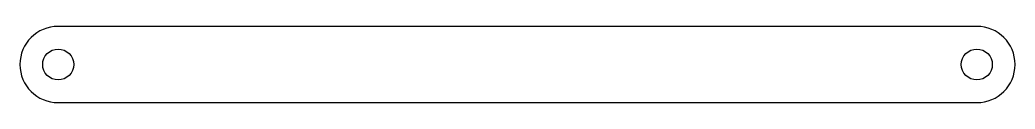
# Model space of a CAD drawing. Header units: millimetres. Extents: x -10 to 250, y -10 to 10.
import ezdxf

# ---------------------------------------------------------------- set-up
doc = ezdxf.new("R2010")
doc.units = ezdxf.units.MM

msp = doc.modelspace()

# ---------------------------------------------------------------- linework, layer by layer
for p, q in [((240, 10), (0, 10)), ((0, -10), (240, -10))]:
    msp.add_line(p, q)
for centre in [(0, 0), (240, 0)]:
    msp.add_circle(centre, 4.05)
for centre, start, end in [((0, 0), 90, 270), ((240, 0), 270, 90)]:
    msp.add_arc(centre, 10, start, end)

doc.saveas('drawing.dxf')
